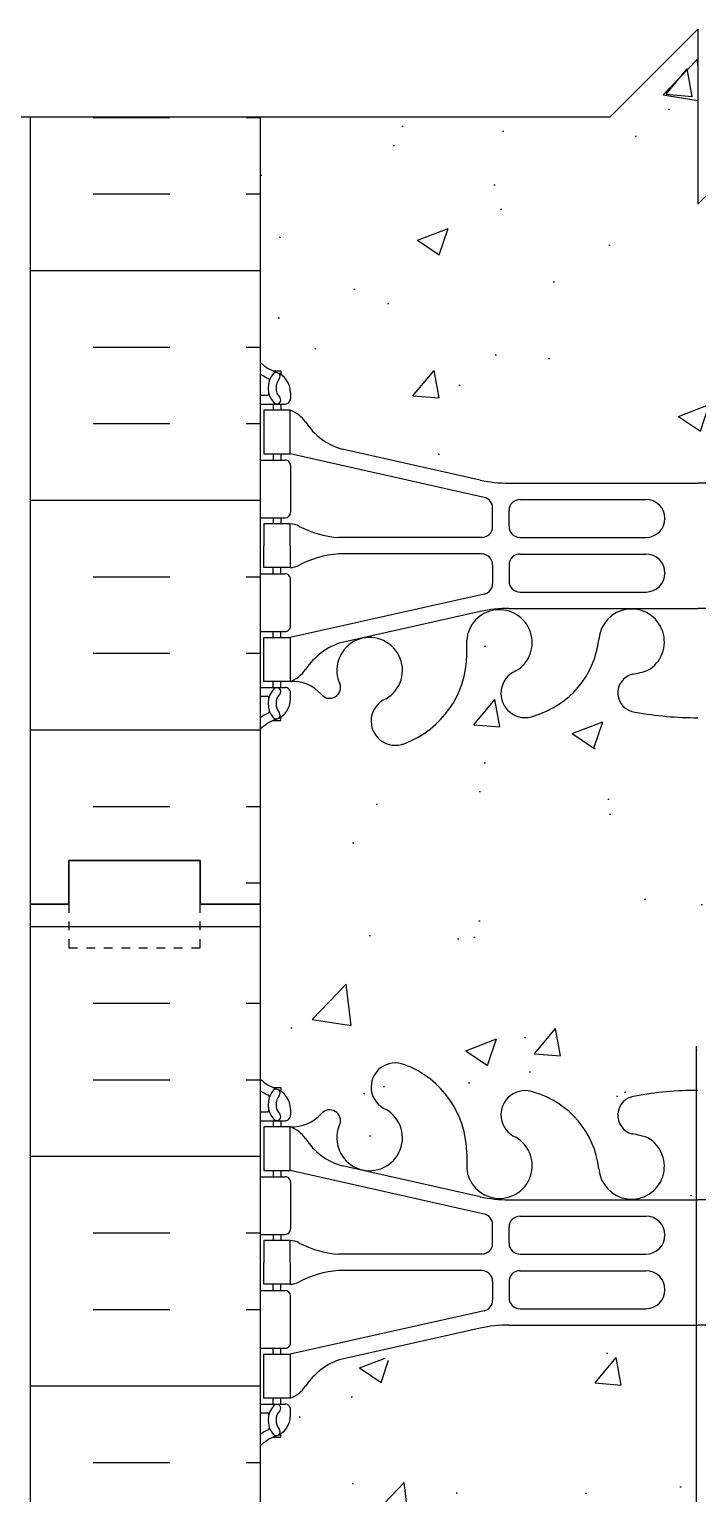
# Model space of a CAD drawing. Header units: inches. Extents: x -37.8 to 19, y 208.1 to 260.6.
# Drawn here: x -16.39 to -8.75, y 243.82 to 260.56 of the extents above; entities that cross this region are included whole.
import ezdxf

# ---------------------------------------------------------------- set-up
doc = ezdxf.new("R2010")
doc.units = ezdxf.units.IN
doc.header["$LTSCALE"] = 0.5
doc.header["$MEASUREMENT"] = 0
doc.linetypes.add('DASHED2', pattern=[0.375, 0.25, -0.125])
for name, color, linetype in [('HATCH', 12, 'Continuous'), ('line25', 2, 'Continuous'), ('LINE3', 3, 'Continuous'), ('LINE50', 5, 'Continuous'), ('LINE9', 9, 'Continuous'), ('TEXT', 4, 'Continuous'), ('Web_Edge', 9, 'Continuous')]:
    doc.layers.add(name, color=color, linetype=linetype)
pattern_1 = [(50, (0, 0), (3.586300913003767, -0.3137606749129755), [0.375, -4.125]), (355, (0, 0), (-0.693756668065, 3.760960668500059), [0.3, -3.3]), (100.4514, (0.2988584, -0.0261467), (2.892546908570108, 3.447197710304768), [0.31870095, -3.50571056]), (46.18420000000001, (0, 1), (5.336205243128222, -0.8275950716450904), [0.5625, -6.1875]), (96.6356, (0.444683725, 0.931033465), (4.673313527743517, 4.870589354502209), [0.47805144, -5.258565]), (351.1842, (0, 1), (4.673309725668136, 4.870593004626623), [0.45, -4.95]), (21, (0.5, 0.75), (2.984535260592308, -2.013094453326694), [0.375, -4.125]), (326.0000000000001, (0.5, 0.75), (1.216576659607909, 3.625750225234265), [0.3, -3.3]), (71.4514, (0.748711165, 0.58224197), (4.20111314290745, 1.612652483549762), [0.31870095, -3.50571056]), (37.50000000000001, (0, 0), (0.06079927658645334, 1.664469269156557), [0, -3.26, 0, -3.35, 0, -3.3125]), (7.499999999999999, (0, 0), (1.315347687210743, 1.972058559411801), [0, -1.91, 0, -3.185, 0, -1.2625]), (327.5, (-1.115, 0), (2.669112180862045, -0.112774358671899), [0, -1.25, 0, -3.9, 0, -5.175]), (317.5, (-1.615, 0), (2.915930846711931, 0.5005249116615882), [0, -1.625, 0, -2.59, 0, -3.675])]

msp = doc.modelspace()

# ---------------------------------------------------------------- hatches: boundary and pattern name
at = {"layer": 'HATCH'}
h = msp.add_hatch(dxfattribs=at)
h.set_pattern_fill('AR-CONC', color=256, scale=0.5, style=0)
h.set_pattern_definition(pattern_1)
h.paths.add_polyline_path([(-5.898951847049034, 259.5596917405163), (-7.749089906623908, 259.5596917405163), (-8.749089906623908, 258.5596917405163), (-8.749089906623908, 260.5596917405163), (-9.749089906623917, 259.5596917405163), (-13.74908990662391, 259.5596917405163), (-13.74908990662391, 256.7520135488264, 0.0884161506870472), (-13.60308690976365, 256.6547018563714), (-13.51308690976305, 256.6547018563783), (-13.51308690976032, 256.6129757964541, -0.2490694201798088), (-13.40308690974427, 256.4058526446847), (-13.40308690974064, 256.338352644674, -0.4142135623864142), (-13.46558690974064, 256.2758526446712), (-13.51308690973849, 256.2758526446713), (-13.51308690973394, 256.2058526446712), (-13.40808690974848, 256.2058526446712, -0.1555286049727385), (-13.23239396470415, 256.071807461744, 0.1809141486824415), (-12.81467280987329, 255.7604626107154), (-11.2338772338868, 255.4075033980156, 0.05497433642744872), (-10.90700677528186, 255.3714554816889), (-8.749085792741084, 255.3714554816888), (-6.591164810200667, 255.3714554816889, 0.05497433642746922), (-6.264294351595598, 255.4075033980155), (-5.898951847049034, 255.4890768821076), (-5.898951847049034, 256.536633073859, 0.1574316367884921), (-6.108754766143761, 255.8995124882009), (-6.108244875072728, 255.7345246654102, -1.66138205945751), (-6.669327959409875, 256.0872650516887, 0.9983685832044746), (-6.882082187622061, 256.5987146297975, 0.0008163743263181086), (-6.882917256788152, 256.5983672553865, 0.3009499255530597), (-7.6191575674384, 255.7260698529388, -1.661382059457955), (-8.18024065177611, 256.0788102392164, -0.05561716192562795), (-8.00094244210326, 256.1243808175786, 0.8432432356328314), (-8.035258917474115, 256.5567021006279, 0.0475443616506107), (-8.749085792740411, 256.6214577347046, 0.04754436165067467), (-9.462912668007677, 256.5567021006279, 0.8432432356346035), (-9.497229143378329, 256.1243808175785, -0.05561716192547263), (-9.317930933705997, 256.0788102392163, -1.661382059455914), (-9.87901401804371, 255.7260698529381, 0.3009499255532276), (-10.61525432869441, 256.5983672553861, 1.001682975826881), (-10.82798357451612, 256.0869073342775, -0.000840780393550839), (-10.82884362607164, 256.0872650516883, -1.661382059455689), (-11.38992671040944, 255.7345246654102), (-11.38941681933841, 255.8995124882009, 0.3112229933561124), (-12.0983912353426, 256.915506632108, 1.001568512821325), (-12.31117896739557, 256.4040709294654, -1.001568512879185), (-12.09839123531837, 256.9155066320989, -0.3112229933496286), (-11.38941681933841, 255.8995124882008), (-11.38992671040944, 255.7345246654102, 1.661382059455623), (-10.82884362607166, 256.0872650516884, -1), (-10.61525432868959, 256.5983672553846, -0.3009499255519153), (-9.879014018043675, 255.726069852938, 1.661382059457438), (-9.31793093370653, 256.0788102392166, 0.05561716192540458), (-9.497229143378702, 256.1243808175785, -0.8432432356333527), (-9.462912668007991, 256.5567021006279, -0.04754436165068372), (-8.749085792740594, 256.6214577347046, -0.04754436165062154), (-8.035258917474135, 256.5567021006279, -0.8432432356327483), (-8.000942442103371, 256.1243808175786, 0.05561716192559932), (-8.180240651776122, 256.0788102392164, 1.661382059458045), (-7.619157567438396, 255.7260698529389, -0.3009499255517323), (-6.882917256792435, 256.5983672553847, -1), (-6.669327959409704, 256.0872650516887, 1.661382059458288), (-6.108244875072728, 255.7345246654102), (-6.108754766143761, 255.8995124882009, -0.1574316367885121), (-5.898951847049034, 256.536633073859)])
h = msp.add_hatch(dxfattribs=at)
h.set_pattern_fill('INSUL', color=256, scale=7, style=0)
h.set_pattern_definition([(0, (-2939.910671618108, -146.4498223221954), (0, 2.625), []), (0, (-2939.910671618108, -145.5748223221954), (0, 2.625), [0.875, -0.875]), (0, (-2939.910671618108, -144.6998223221954), (0, 2.625), [0.875, -0.875])])
h.paths.add_polyline_path([(-13.74908990662391, 259.5596917405163), (-16.3740899066239, 259.5596917405163), (-16.37408990662391, 250.5596917405163), (-15.93658990662391, 250.5596917405163), (-15.93658990662391, 251.0596917405163), (-14.43658990662391, 251.0596917405163), (-14.43658990662391, 250.5596917405163), (-13.74908990662391, 250.5596917405163)])
h = msp.add_hatch(dxfattribs=at)
h.set_pattern_fill('AR-CONC', color=256, scale=0.5, style=0)
h.set_pattern_definition(pattern_1)
h.paths.add_polyline_path([(-5.898951847049034, 252.7750722154838, -0.1574316367885121), (-6.108754766143762, 253.4121928011419), (-6.108244875072729, 253.5771806239326, 1.661382059455379), (-6.669327959410597, 253.2244402376544, -1), (-6.882917256792462, 252.713338033958, -0.3009499255519532), (-7.619157567438496, 253.5856354364047, 1.661382059457446), (-8.18024065177564, 253.2328950501261, 0.05561716192538452), (-8.000942442103534, 253.1873244717642, -0.843243235632439), (-8.035258917473959, 252.7550031887149, -0.04754436165066845), (-8.74908579274112, 252.6902475546381, -0.04754436165065921), (-9.462912668008144, 252.7550031887149, -0.843243235632648), (-9.497229143378798, 253.1873244717642, 0.05561716192559873), (-9.31793093370605, 253.2328950501264, 1.661382059457931), (-9.879014018043765, 253.5856354364039, -0.3009499255517529), (-10.61525432868973, 252.713338033958, -1), (-10.82884362607247, 253.224440237654, 1.661382059458373), (-11.38992671040944, 253.5771806239326), (-11.38941681933841, 253.4121928011419, -0.311222993349704), (-12.09839123531872, 252.3961986572437, -1), (-12.31198053272074, 252.9073008609317, 2.155403933985514), (-12.85062838682406, 253.1017186178125), (-12.83891818085897, 253.0803727261385, -0.8344002603933831), (-13.05042238957886, 252.9548283128023, -4.284473532082922e-06), (-13.05041742613913, 252.9548226056679, 0.2317403101389289), (-13.40808690974858, 253.1058526446715), (-13.51308690973394, 253.1058526446715), (-13.51308690973849, 253.0358526446715), (-13.46558690974064, 253.0358526446715, -0.4142135623864142), (-13.40308690974064, 252.9733526446687), (-13.40308690974427, 252.9058526446525, -0.2490694201739154), (-13.51308690976032, 252.6987294928886), (-13.51308690976305, 252.6570034329645), (-13.60308690976359, 252.6570034329714, 0.08841615068705504), (-13.74908990662391, 252.5596917405164), (-13.74908990662391, 250.5596917405163), (-13.74908990662391, 248.5596917405163, 0.08841615068705283), (-13.6030869097636, 248.4623800480614), (-13.51308690976304, 248.4623800480682), (-13.51308690976032, 248.4206539881441, -0.2490694201798088), (-13.40308690974427, 248.2135308363746), (-13.40308690974064, 248.146030836364, -0.4142135623864142), (-13.46558690974064, 248.0835308363612), (-13.51308690973849, 248.0835308363612), (-13.51308690973394, 248.0135308363612), (-13.40808690974848, 248.0135308363612, -0.1555286049727198), (-13.23239396470416, 247.879485653434, 0.1809141486824537), (-12.81467280987329, 247.5681408024054), (-11.2338772338868, 247.2151815897056, 0.05497433642744872), (-10.90700677528186, 247.1791336733789), (-8.749085792741084, 247.1791336733788), (-6.591164810200666, 247.1791336733789, 0.05497433642746923), (-6.264294351595597, 247.2151815897055), (-5.898951847049034, 247.2967550737976), (-5.898951847049034, 247.5571460753858), (-6.108300052229284, 247.5600567859989), (-6.108244875072727, 247.5422028571001, -1.661382059457529), (-6.669327959409879, 247.8949432433787, 1.000989991050762), (-6.883422783536328, 248.4058335999377, -0.0004947505993981437), (-6.882917256792322, 248.4060454470747, 0.3009499255517616), (-7.619157567438395, 247.5337480446289, -1.661382059458047), (-8.180240651776147, 247.8864884309063, -0.05561716192564151), (-8.000942442103259, 247.9320590092686, 0.8432432356328396), (-8.035258917474115, 248.3643802923178, 0.0475443616506109), (-8.749085792740411, 248.4291359263946, 0.04754436165067605), (-9.462912668007696, 248.3643802923179, 0.8432432356343377), (-9.497229143378764, 247.9320590092685, -0.0556171619255862), (-9.317930933706052, 247.8864884309063, -1.661382059456031), (-9.879014018043712, 247.533748044628, 0.3009499255532251), (-10.6152543286944, 248.4060454470761, 1.000315800452093), (-10.82868222394144, 247.8948758533822, -0.0001578753201909179), (-10.82884362607201, 247.8949432433785, -1.661382059456739), (-11.38992671040944, 247.5422028571001), (-11.38941681933841, 247.7071906798908, 0.3112229933561124), (-12.0983912353426, 248.7231848237979, 0.9990515936412072), (-12.31246530265389, 248.2122857456805, -0.9990515936994956), (-12.09839123531867, 248.723184823789, -0.311222993349702), (-11.38941681933841, 247.7071906798908), (-11.38992671040944, 247.5422028571001, 1.661382059456161), (-10.82884362607181, 247.8949432433784, -1), (-10.6152543286896, 248.4060454470747, -0.3009499255519233), (-9.879014018043675, 247.533748044628, 1.66138205945746), (-9.317930933706526, 247.8864884309066, 0.05561716192533214), (-9.497229143378458, 247.9320590092685, -0.8432432356332864), (-9.462912668008187, 248.3643802923178, -0.04754436165066054), (-8.749085792741143, 248.4291359263946, -0.04754436165068605), (-8.035258917473717, 248.3643802923178, -0.843243235632047), (-8.000942442103373, 247.9320590092686, 0.05561716192559826), (-8.18024065177612, 247.8864884309063, 1.661382059458014), (-7.619157567438397, 247.5337480446288, -0.3009499255517406), (-6.882917256792426, 248.4060454470747, -1), (-6.669327959409705, 247.8949432433787, 1.661382059458314), (-6.108244875072727, 247.5422028571001), (-6.108300052229286, 247.5600567859989), (-6.294858715331119, 247.5626506380944, -0.9806913635521061), (-6.669716194510443, 247.5699598785179, -1), (-6.294716194510443, 247.5699598785179, -0.00974843269534803), (-6.294858715331119, 247.5626506380944), (-6.108300052229285, 247.5600567859989), (-6.10875476614376, 247.7071906798908, -0.157431636788512), (-5.898951847049034, 248.344311265549)])
h = msp.add_hatch(dxfattribs=at)
h.set_pattern_fill('INSUL', color=256, scale=7, style=0)
h.set_pattern_definition([(0, (-2939.910671618108, -164.4498223221954), (0, 2.625), []), (0, (-2939.910671618108, -163.5748223221954), (0, 2.625), [0.875, -0.875]), (0, (-2939.910671618108, -162.6998223221954), (0, 2.625), [0.875, -0.875])])
h.paths.add_polyline_path([(-16.37408990662391, 232.5596917405163), (-15.93658990662391, 232.5596917405163), (-15.93658990662391, 233.0596917405163), (-14.43658990662391, 233.0596917405163), (-14.43658990662391, 232.5596917405163), (-13.74908990662391, 232.5596917405163), (-13.74908990662391, 250.5596917405163), (-14.43658990662391, 250.5596917405163), (-14.43658990662391, 251.0596917405163), (-15.93658990662391, 251.0596917405163), (-15.93658990662391, 250.5596917405163), (-16.37408990662391, 250.5596917405163)])
h = msp.add_hatch(dxfattribs=at)
h.set_pattern_fill('AR-CONC', color=256, scale=0.5, style=0)
h.set_pattern_definition(pattern_1)
h.paths.add_polyline_path([(-5.898951847049035, 244.5827504071737, -0.1574316367885319), (-6.108754766143761, 245.2198709928319), (-6.108244875072728, 245.3848588156226, 1.66138205945614), (-6.669327959410364, 245.0321184293443, -1), (-6.882917256792572, 244.5210162256481, -0.3009499255519161), (-7.619157567438494, 245.3933136280947, 1.661382059457456), (-8.180240651775643, 245.0405732418161, 0.05561716192534177), (-8.000942442103677, 244.9950026634542, -0.843243235633335), (-8.035258917474003, 244.5626813804049, -0.047544361650663), (-8.749085792741084, 244.4979257463281, -0.04754436165066242), (-9.462912668008157, 244.5626813804049, -0.8432432356326413), (-9.497229143378796, 244.9950026634541, 0.05561716192559821), (-9.31793093370605, 245.0405732418164, 1.661382059458164), (-9.879014018043776, 245.3933136280938, -0.3009499255517273), (-10.61525432868975, 244.521016225648, -1), (-10.82884362607246, 245.032118429344, 1.661382059458314), (-11.38992671040944, 245.3848588156226), (-11.38941681933841, 245.2198709928319, -0.3112229933497142), (-12.09839123531874, 244.2038768489337, -1), (-12.31198053272073, 244.7149790526216, 2.155403933985581), (-12.85062838682405, 244.9093968095024), (-12.83891818085897, 244.8880509178285, -0.8344002587955308), (-13.05042238926985, 244.762506504137, -4.28420678578058e-06), (-13.05041742613913, 244.7625007973578, 0.2317403101386271), (-13.40808690974809, 244.9135308363615), (-13.51308690973394, 244.9135308363615), (-13.51308690973849, 244.8435308363615), (-13.46558690974064, 244.8435308363615, -0.4142135623864142), (-13.40308690974064, 244.7810308363587), (-13.40308690974427, 244.7135308363425, -0.2490694201739154), (-13.51308690976032, 244.5064076845786), (-13.51308690976304, 244.4646816246545), (-13.60308690976359, 244.4646816246613, 0.08841615068705504), (-13.74908990662391, 244.3673699322064), (-13.74908990662391, 238.7520135488263, 0.08841615068705283), (-13.6030869097636, 238.6547018563714), (-13.51308690976304, 238.6547018563782), (-13.51308690976032, 238.6129757964541, -0.2490694201798088), (-13.40308690974427, 238.4058526446846), (-13.40308690974064, 238.338352644674, -0.4142135623864142), (-13.46558690974064, 238.2758526446712), (-13.51308690973849, 238.2758526446712), (-13.51308690973394, 238.2058526446712), (-13.40808690974848, 238.2058526446712, -0.1555286049727198), (-13.23239396470416, 238.071807461744, 0.1809141486824537), (-12.81467280987329, 237.7604626107154), (-11.2338772338868, 237.4075033980156, 0.05497433642744872), (-10.90700677528186, 237.3714554816889), (-8.749085792741084, 237.3714554816888), (-7.200687499587843, 237.3714554816888), (-7.200687499587843, 238.4420325358718, 0.2092645280970097), (-7.619157567438402, 237.7260698529388, -1.66138205945737), (-8.180240651776284, 238.0788102392162, -0.05561716192568534), (-8.00094244210326, 238.1243808175786, 0.8432432356328383), (-8.035258917474115, 238.5567021006278, 0.0475443616506109), (-8.749085792740411, 238.6214577347046, 0.04754436165067605), (-9.462912668007696, 238.5567021006279, 0.8432432356343377), (-9.497229143378764, 238.1243808175785, -0.0556171619255862), (-9.317930933706052, 238.0788102392163, -1.661382059456031), (-9.879014018043712, 237.726069852938, 0.3009499255532251), (-10.6152543286944, 238.5983672553861, 1.000315800452093), (-10.82868222394144, 238.0871976616922, -0.0001578753201909179), (-10.82884362607201, 238.0872650516885, -1.661382059456739), (-11.38992671040944, 237.7345246654101), (-11.38941681933841, 237.8995124882008, 0.3112229933561124), (-12.0983912353426, 238.9155066321079, 0.9990515936412072), (-12.31246530265389, 238.4046075539905, -0.9990515936994956), (-12.09839123531867, 238.915506632099, -0.311222993349702), (-11.38941681933841, 237.8995124882008), (-11.38992671040944, 237.7345246654101, 1.661382059456161), (-10.82884362607181, 238.0872650516884, -1), (-10.6152543286896, 238.5983672553847, -0.3009499255519233), (-9.879014018043675, 237.726069852938, 1.66138205945746), (-9.317930933706526, 238.0788102392166, 0.05561716192533214), (-9.497229143378458, 238.1243808175785, -0.8432432356332864), (-9.462912668008187, 238.5567021006278, -0.04754436165066054), (-8.749085792741143, 238.6214577347046, -0.04754436165068605), (-8.035258917473717, 238.5567021006278, -0.843243235632047), (-8.000942442103373, 238.1243808175786, 0.05561716192559879), (-8.180240651776122, 238.0788102392163, 1.661382059458002), (-7.619157567438397, 237.7260698529388, -0.3009499255517409), (-6.882917256792425, 238.5983672553847, -1), (-6.669327959409706, 238.0872650516887, 1.661382059458314), (-6.108244875072728, 237.7345246654101), (-6.108754766143761, 237.8995124882008, -0.1574316367885121), (-5.898951847049034, 238.536633073859)])

# ---------------------------------------------------------------- linework, layer by layer
at = {"layer": 'line25'}
for p, q in [((-13.74908990662391, 259.5596917405163), (-13.74908990662391, 250.5596917405163)), ((-13.74908990662391, 250.5596917405163), (-13.74908990662391, 232.5596917405163))]:
    msp.add_line(p, q, dxfattribs=at)
at = {"layer": 'LINE3'}
msp.add_line((-8.766267799015285, 248.9350699766088), (-8.766267799015285, 227.6041935035607), dxfattribs=at)
at = {"layer": 'LINE50'}
for p, q in [((-16.37408990662391, 250.5596917405163), (-16.37408990662391, 259.5596917405163)), ((-16.37408990662391, 232.5596917405163), (-16.37408990662391, 250.5596917405163))]:
    msp.add_line(p, q, dxfattribs=at)
for points in [[(-16.37408990662391, 250.5596917405163), (-15.93658990662391, 250.5596917405163), (-15.93658990662391, 251.0596917405163), (-14.43658990662391, 251.0596917405163), (-14.43658990662391, 250.5596917405163), (-13.74908990662391, 250.5596917405163)], [(-13.74908990662391, 250.5596917405163), (-14.43658990662391, 250.5596917405163), (-14.43658990662391, 251.0596917405163), (-15.93658990662391, 251.0596917405163), (-15.93658990662391, 250.5596917405163), (-16.37408990662391, 250.5596917405163)]]:
    msp.add_lwpolyline(points, dxfattribs=at)
at = {"layer": 'LINE9'}
msp.add_lwpolyline([(-19.42828984831249, 259.5596917405163), (-9.749089906623908, 259.5596917405163), (-8.749089906623908, 260.5596917405163), (-8.749089906623908, 258.5596917405163), (-7.749089906623908, 259.5596917405163), (1.930110035064672, 259.5596917405163)], dxfattribs=at)
at = {"layer": 'LINE9', "linetype": 'DASHED2', "ltscale": 0.15}
msp.add_lwpolyline([(-15.93658990662391, 250.5596917405163), (-15.93658990662391, 250.5596917405163), (-15.93658990662391, 250.0596917405163), (-14.43658990662391, 250.0596917405163), (-14.43658990662391, 250.5596917405163), (-14.43658990662391, 250.5596917405163)], dxfattribs=at)
msp.add_lwpolyline([(-15.93658990662391, 250.5596917405163), (-15.93658990662391, 250.5596917405163), (-15.93658990662391, 250.0596917405163), (-14.43658990662391, 250.0596917405163), (-14.43658990662391, 250.5596917405163), (-14.43658990662391, 250.5596917405163)], dxfattribs=at)
at = {"layer": 'TEXT'}
msp.add_lwpolyline([(-14.74766100950217, 254.2462484341295, 0, 0.36, 0), (-15.82766100950209, 254.2462484341295, 0, 0, 0), (-20.77533063132569, 254.2462484341295, 0, 0, 0)], format="xyseb", dxfattribs=at)
at = {"layer": 'Web_Edge'}
for p, q in [((-13.60308690976365, 256.6547018563714), (-13.51308690976305, 256.6547018563783)), ((-13.51308690976305, 256.6547018563783), (-13.51308690976032, 256.6129757964541)), ((-13.74908990662345, 256.3758526446712), (-13.67121137335482, 256.3758526446713)), ((-13.40308690974427, 256.4058526446902), (-13.40308690974064, 256.338352644674)), ((-13.74908990662345, 256.2758526446713), (-13.46558690974064, 256.2758526446712)), ((-13.60308690976365, 256.2758526446711), (-13.60308690976365, 256.2058526446712)), ((-13.51308690973849, 256.2758526446711), (-13.51308690973394, 256.2058526446712)), ((-13.74908990662345, 255.6358526446712), (-13.46558690974064, 255.6358526446713)), ((-13.60308690976365, 255.7058526446712), (-13.60308690976365, 255.6358526446713)), ((-13.51308690970029, 255.7058526446712), (-13.51308690969574, 255.6358526446713)), ((-11.19052361831803, 255.2092227952174), (-13.40808690974848, 255.7058526446712)), ((-11.2338772338868, 255.4075033980156), (-12.81467280987329, 255.7604626107154)), ((-13.40308690974064, 255.5733526446713), (-13.40308690974064, 255.0383526446713)), ((-10.9070067752815, 255.3714554816889), (-8.749085792741084, 255.3714554816888)), ((-6.591164810200667, 255.3714554816889), (-8.749085792741084, 255.3714554816888)), ((-10.78034115607318, 255.1848219666373), (-9.340841376072717, 255.1848219666373)), ((-13.74908990662345, 254.9758526446712), (-13.46558690974064, 254.9758526446713)), ((-13.6030869097641, 254.9758526446714), (-13.6030869097641, 254.9058526446714)), ((-13.513086909653, 254.9758526446713), (-13.51308690964845, 254.9058526446714)), ((-11.09284106607276, 254.8749564316888), (-11.09284106607231, 255.0872442846174)), ((-10.90534115607409, 254.8758236666371), (-10.90534115607318, 255.0598219666373)), ((-11.21784106607276, 254.7499564316888), (-12.85536280987174, 254.7499564316888)), ((-10.78034115607409, 254.7508236666374), (-9.340841376072717, 254.7508236666374)), ((-11.21784106607276, 254.561748857654), (-12.85536280987174, 254.561748857654)), ((-10.78034115607409, 254.5608816227054), (-9.340841376072717, 254.5608816227053)), ((-13.74908990662345, 254.3358526446715), (-13.46558690974064, 254.3358526446714)), ((-13.6030869097641, 254.3358526446714), (-13.6030869097641, 254.4058526446714)), ((-13.513086909653, 254.3358526446714), (-13.51308690964845, 254.4058526446714)), ((-11.09284106607276, 254.436748857654), (-11.09284106607231, 254.2244610047253)), ((-10.90534115607409, 254.4358816227056), (-10.90534115607318, 254.2518833227055)), ((-13.40308690974064, 253.7383526446714), (-13.40308690974064, 254.2733526446714)), ((-10.78034115607318, 254.1268833227055), (-9.340841376072717, 254.1268833227054)), ((-11.19052361831803, 254.1024824941254), (-13.40808690974848, 253.6058526446715)), ((-11.2338772338868, 253.9042018913271), (-12.81467280987329, 253.5512426786273)), ((-10.9070067752815, 253.9402498076539), (-8.749085792741084, 253.9402498076539)), ((-6.591164810200667, 253.9402498076539), (-8.749085792741084, 253.9402498076539)), ((-13.74908990662345, 253.6758526446715), (-13.46558690974064, 253.6758526446714)), ((-13.60308690976365, 253.6058526446715), (-13.60308690976365, 253.6758526446715)), ((-13.51308690970029, 253.6058526446715), (-13.51308690969574, 253.6758526446714)), ((-11.38941681933841, 253.4121928011419), (-11.38992671040944, 253.5771806239326)), ((-13.74908990662345, 253.0358526446715), (-13.46558690974064, 253.0358526446715)), ((-13.60308690976365, 253.0358526446716), (-13.60308690976365, 253.1058526446715)), ((-13.51308690973849, 253.0358526446716), (-13.51308690973394, 253.1058526446715)), ((-13.40308690974427, 252.9058526446525), (-13.40308690974064, 252.9733526446687)), ((-12.85062838682472, 253.1017186178137), (-12.83891818085897, 253.0803727261385)), ((-13.74908990662345, 252.9358526446716), (-13.67121137335482, 252.9358526446715)), ((-13.60308690976365, 252.6570034329714), (-13.51308690976305, 252.6570034329645)), ((-13.51308690976305, 252.6570034329645), (-13.51308690976032, 252.6987294928886)), ((-13.60308690976365, 248.4623800480614), (-13.51308690976305, 248.4623800480682)), ((-13.51308690976305, 248.4623800480682), (-13.51308690976032, 248.4206539881441)), ((-13.74908990662345, 248.1835308363611), (-13.67121137335482, 248.1835308363613)), ((-13.40308690974427, 248.2135308363802), (-13.40308690974064, 248.146030836364)), ((-13.74908990662345, 248.0835308363612), (-13.46558690974064, 248.0835308363612)), ((-13.60308690976365, 248.0835308363611), (-13.60308690976365, 248.0135308363612)), ((-13.51308690973849, 248.0835308363611), (-13.51308690973394, 248.0135308363612)), ((-12.85062838682472, 248.017664863219), (-12.83891818085897, 248.0390107548942)), ((-11.38941681933841, 247.7071906798908), (-11.38992671040944, 247.5422028571001)), ((-13.74908990662345, 247.4435308363612), (-13.46558690974064, 247.4435308363613)), ((-13.60308690976365, 247.5135308363612), (-13.60308690976365, 247.4435308363612)), ((-13.51308690970029, 247.5135308363612), (-13.51308690969574, 247.4435308363613)), ((-11.19052361831803, 247.0169009869074), (-13.40808690974848, 247.5135308363612)), ((-11.2338772338868, 247.2151815897056), (-12.81467280987329, 247.5681408024054)), ((-13.40308690974064, 247.3810308363613), (-13.40308690974064, 246.8460308363613)), ((-10.9070067752815, 247.1791336733789), (-8.749085792741084, 247.1791336733788)), ((-6.591164810200666, 247.1791336733789), (-8.749085792741084, 247.1791336733788)), ((-10.78034115607318, 246.9925001583273), (-9.340841376072717, 246.9925001583273)), ((-13.74908990662345, 246.7835308363612), (-13.46558690974064, 246.7835308363613)), ((-13.6030869097641, 246.7835308363613), (-13.6030869097641, 246.7135308363613)), ((-13.513086909653, 246.7835308363613), (-13.51308690964845, 246.7135308363613)), ((-11.09284106607276, 246.6826346233787), (-11.09284106607231, 246.8949224763074)), ((-10.90534115607409, 246.6835018583271), (-10.90534115607318, 246.8675001583273)), ((-11.21784106607276, 246.5576346233787), (-12.85536280987174, 246.5576346233787)), ((-10.78034115607409, 246.5585018583273), (-9.340841376072717, 246.5585018583274)), ((-11.21784106607276, 246.369427049344), (-12.85536280987174, 246.369427049344)), ((-10.78034115607409, 246.3685598143954), (-9.340841376072717, 246.3685598143953)), ((-13.74908990662345, 246.1435308363615), (-13.46558690974064, 246.1435308363614)), ((-13.6030869097641, 246.1435308363614), (-13.6030869097641, 246.2135308363613)), ((-13.513086909653, 246.1435308363614), (-13.51308690964845, 246.2135308363613)), ((-13.40308690974064, 245.5460308363614), (-13.40308690974064, 246.0810308363614)), ((-11.09284106607276, 246.244427049344), (-11.09284106607231, 246.0321391964153)), ((-10.90534115607409, 246.2435598143956), (-10.90534115607318, 246.0595615143954)), ((-10.78034115607318, 245.9345615143954), (-9.340841376072717, 245.9345615143954)), ((-11.19052361831803, 245.9101606858153), (-13.40808690974848, 245.4135308363615)), ((-10.9070067752815, 245.7479279993438), (-8.749085792741084, 245.7479279993439)), ((-6.591164810200667, 245.7479279993438), (-8.749085792741084, 245.7479279993439)), ((-11.2338772338868, 245.7118800830171), (-12.81467280987329, 245.3589208703173)), ((-13.74908990662345, 245.4835308363615), (-13.46558690974064, 245.4835308363614)), ((-13.60308690976365, 245.4135308363615), (-13.60308690976365, 245.4835308363614)), ((-13.51308690970029, 245.4135308363615), (-13.51308690969574, 245.4835308363614)), ((-13.60308690976365, 244.8435308363616), (-13.60308690976365, 244.9135308363615)), ((-13.51308690973849, 244.8435308363616), (-13.51308690973394, 244.9135308363615)), ((-13.74908990662345, 244.8435308363615), (-13.46558690974064, 244.8435308363615)), ((-13.74908990662345, 244.7435308363615), (-13.67121137335482, 244.7435308363614)), ((-13.40308690974427, 244.7135308363425), (-13.40308690974064, 244.7810308363587)), ((-13.60308690976365, 244.4646816246613), (-13.51308690976305, 244.4646816246544)), ((-13.51308690976305, 244.4646816246544), (-13.51308690976032, 244.5064076845786))]:
    msp.add_line(p, q, dxfattribs=at)
for points in [[(-13.70808690974866, 255.7058526446712), (-13.40808690974848, 255.7058526446712), (-13.40808690974848, 256.2058526446712), (-13.70808690974866, 256.2058526446712)], [(-13.70808690974866, 253.6058526446715), (-13.40808690974848, 253.6058526446715), (-13.40808690974848, 253.1058526446715), (-13.70808690974866, 253.1058526446715)], [(-13.70808690974866, 247.5135308363612), (-13.40808690974848, 247.5135308363612), (-13.40808690974848, 248.0135308363612), (-13.70808690974866, 248.0135308363612)], [(-13.70808690974866, 245.4135308363615), (-13.40808690974848, 245.4135308363615), (-13.40808690974848, 244.9135308363615), (-13.70808690974866, 244.9135308363615)]]:
    msp.add_lwpolyline(points, close=True, dxfattribs=at)
for points in [[(-13.40808690966344, 254.6558526446714), (-13.40808690966344, 254.9058526446714), (-13.70808690966362, 254.9058526446714), (-13.70808690966362, 254.6558526446714)], [(-13.40808690966344, 254.6558526446714), (-13.40808690966344, 254.4058526446714), (-13.70808690966362, 254.4058526446714), (-13.70808690966362, 254.6558526446714)], [(-13.40808690966344, 246.4635308363613), (-13.40808690966344, 246.7135308363613), (-13.70808690966362, 246.7135308363613), (-13.70808690966362, 246.4635308363613)], [(-13.40808690966344, 246.4635308363613), (-13.40808690966344, 246.2135308363613), (-13.70808690966362, 246.2135308363613), (-13.70808690966362, 246.4635308363613)]]:
    msp.add_lwpolyline(points, dxfattribs=at)
for centre, radius, start, end in [((-13.40308690973427, 257.1129594258542), 0.5, 226.2108888296191, 250.5287793646983), ((-13.56714587234421, 256.5913087443432), 0.04500919725254051, 321.4480006460008, 139.1878992020144), ((-13.65308690974427, 256.4058526446712), 0.25, 4.360973023723161e-09, 70.52877936469812), ((-13.40308690973427, 257.1129594258542), 0.6, 234.7832160478549, 245.0747707145247), ((-13.40937950128921, 256.4604120510043), 0.25, 140.1145119962643, 222.4608678427926), ((-13.6651691202934, 256.5499418171432), 0.02103171283708721, 343.4640040446218, 63.99572765969121), ((-13.40937950128921, 256.4604120510043), 0.16, 140.0000771989569, 222.4608678427531), ((-13.67100737753128, 256.3954351038776), 0.01958352171754351, 269.4031558122728, 15.49009993730552), ((-13.56061591076025, 256.3220193183543), 0.04500000000006049, 222.4608678430191, 42.46086784271362), ((-13.46558690974064, 256.3383526446712), 0.0625, 270, 2.605510395054913e-09), ((-13.53049556090639, 255.8632487821509), 0.3638149041640656, 34.97751374817411, 70.3387412734573), ((-12.60737666558828, 256.4744788334855), 0.7434990637615071, 212.7919165278111, 253.8107114574967), ((-13.46558690974064, 255.5733526446713), 0.0625, 0, 90.00000000002606), ((-10.9070067752815, 256.8714554816889), 1.5, 257.4134795292164, 270), ((-11.21784106607231, 255.0872442846174), 0.125, 0, 77.37672990340316), ((-10.78034115607318, 255.0598219666373), 0.125, 90, 180), ((-9.340841376072717, 254.9678228166374), 0.2169991499999639, 270, 90), ((-13.46558690974064, 255.0383526446713), 0.0625, 270.000000000026, 0), ((-13.41220966475032, 254.6871689852819), 0.218722518258797, 60.49374658855989, 88.91995365505842), ((-12.76661199024932, 255.9168074476185), 1.170221347164698, 242.6365481780715, 265.650451243721), ((-11.21784106607276, 254.8749564316888), 0.125, 270, 0), ((-10.78034115607409, 254.8758236666374), 0.125, 180.0000000001042, 270), ((-12.76661199024932, 253.3948978417242), 1.170221347164698, 94.34954875627889, 117.3634518219284), ((-11.21784106607276, 254.436748857654), 0.125, 0, 90), ((-10.78034115607409, 254.4358816227054), 0.125, 90, 179.9999999998958), ((-9.340841376072717, 254.3438824727054), 0.2169991499999639, 270, 90), ((-13.46558690974064, 254.2733526446714), 0.0625, 0, 89.99999999997395), ((-13.41220966475032, 254.6245363040608), 0.218722518258797, 271.0800463449416, 299.5062534114401), ((-11.21784106607231, 254.2244610047253), 0.125, 282.6232700965969, 0), ((-10.78034115607318, 254.2518833227055), 0.125, 180, 270), ((-11.01595539097173, 253.5494236025148), 0.375, 299.9315291313761, 175.7551574013998), ((-10.9070067752815, 252.4402498076539), 1.5, 90, 102.5865204707836), ((-9.505042698605962, 253.5578784149869), 0.375, 299.9315291313761, 175.7551574013998), ((-13.46558690974064, 253.7383526446714), 0.0625, 269.9999999999739, 0), ((-12.60737666558828, 252.8372264558573), 0.7434990637615071, 106.1892885425032, 147.2080834721889), ((-12.49909229762, 253.2322842257922), 0.375, 299.9315291313761, 200.3757277475295), ((-10.90612476548233, 253.7056908885942), 1.034103379311961, 286.3364891505248, 353.3331449315554), ((-12.48098421027692, 253.4185402216044), 1.091585845779813, 290.5174596621926, 359.666831102442), ((-13.53049556090639, 253.4484565071918), 0.3638149041640656, 289.6612587265426, 325.0224862518259), ((-10.72204897738777, 252.9688891358032), 0.2769683423152065, 112.6800200708878, 292.6800200729193), ((-9.443036728661468, 252.9741035014374), 0.22, 104.26039643043, 264.8165347186671), ((-9.611786864033206, 254.0135649622903), 0.8341443637323576, 277.8936983666115, 290.6270944945022), ((-13.40937950128921, 252.8512932383384), 0.25, 137.5391321572073, 219.8854880037357), ((-13.56061591076025, 252.9896859709884), 0.04500000000006049, 317.5391321572864, 137.5391321569809), ((-13.40937950128921, 252.8512932383384), 0.16, 137.5391321572469, 219.9999228010431), ((-13.46558690974064, 252.9733526446715), 0.0625, 359.9999999973945, 90), ((-13.38343249423599, 252.6652076281741), 0.4413341939712527, 41.01267807852664, 93.20240245531143), ((-12.95609687726039, 253.0368508568122), 0.125, 221.0126780784876, 20.37572774760245), ((-13.67100737753128, 252.9162701854652), 0.01958352171754351, 344.5099000626944, 90.59684418772727), ((-13.65308690974427, 252.9058526446715), 0.25, 289.4712206353018, 359.999999995639), ((-12.20518588403604, 252.6517497590809), 0.2769683423152065, 112.6800200708878, 292.6800200729193), ((-13.40308690973427, 252.1987458634886), 0.6, 114.9252292854753, 125.2167839521451), ((-13.40308690973427, 252.1987458634886), 0.5, 109.4712206353018, 133.7891111703809), ((-13.6651691202934, 252.7617634721995), 0.02103171283708721, 296.0042723403088, 16.53599595537819), ((-13.56714587234421, 252.7203965449996), 0.04500919725254051, 220.8121007979856, 38.55199935399912), ((-8.766267799015282, 256.4676188310844), 3.777410353861612, 259.372451779851, 270.2606176574888), ((-12.20518588403604, 248.4676337219518), 0.2769683423152065, 67.31997992708067, 247.3199799291128), ((-12.48098421027692, 247.7008432594283), 1.091585845779813, 0.3331688975579535, 69.48254033780732), ((-13.40308690973427, 248.9206376175441), 0.5, 226.2108888296191, 250.5287793646982), ((-13.40308690973427, 248.9206376175441), 0.6, 234.7832160478548, 245.0747707145254), ((-13.40937950128921, 248.2680902426943), 0.25, 140.1145119962656, 222.4608678427914), ((-13.56714587234421, 248.3989869360331), 0.04500919725254051, 321.4480006460008, 139.1878992020144), ((-13.65308690974427, 248.2135308363612), 0.25, 4.360973023723161e-09, 70.52877936469812), ((-10.72204897738777, 248.1504943452295), 0.2769683423152065, 67.31997992708067, 247.3199799291128), ((-8.766267799015282, 244.6517646499483), 3.777410353861612, 89.73938234251118, 100.6275482201493), ((-13.6651691202934, 248.3576200088332), 0.02103171283708721, 343.4640040446234, 63.99572765969192), ((-13.40937950128921, 248.2680902426943), 0.16, 140.0000771989569, 222.4608678427531), ((-10.90612476548233, 247.4136925924385), 1.034103379311961, 6.666855068444549, 73.66351084947476), ((-9.443036728661468, 248.1452799795954), 0.22, 95.18346528133274, 255.7396035695703), ((-13.67100737753128, 248.2031132955675), 0.01958352171754351, 269.4031558122727, 15.49009993730709), ((-13.56061591076025, 248.1296975100443), 0.04500000000006049, 222.4608678430203, 42.46086784271362), ((-13.46558690974064, 248.1460308363612), 0.0625, 270, 2.605510395054913e-09), ((-13.38343249423599, 248.4541758528586), 0.4413341939712527, 266.7975975446886, 318.9873219214734), ((-12.95609687726039, 248.0825326242205), 0.125, 339.6242722523975, 138.9873219215124), ((-12.49909229762, 247.8870992552405), 0.375, 159.6242722524705, 60.06847086862312), ((-13.53049556090639, 247.6709269738409), 0.3638149041640656, 34.97751374817545, 70.3387412734573), ((-9.611786864033206, 247.1058185187424), 0.8341443637323576, 69.37290550549774, 82.1063016333885), ((-12.60737666558828, 248.2821570251755), 0.7434990637615071, 212.7919165278097, 253.8107114574971), ((-11.01595539097173, 247.5699598785179), 0.375, 184.2448425985986, 60.06847086862312), ((-9.505042698605962, 247.5615050660458), 0.375, 184.2448425985986, 60.06847086862312), ((-13.46558690974064, 247.3810308363613), 0.0625, 0, 90.00000000002606), ((-10.9070067752815, 248.6791336733789), 1.5, 257.4134795292163, 270), ((-11.21784106607231, 246.8949224763074), 0.125, 0, 77.37672990340316), ((-10.78034115607318, 246.8675001583273), 0.125, 90, 180), ((-9.340841376072717, 246.7755010083273), 0.2169991499999639, 270, 90), ((-13.46558690974064, 246.8460308363613), 0.0625, 270.000000000026, 0), ((-13.41220966475032, 246.4948471769719), 0.218722518258797, 60.49374658855989, 88.91995365505842), ((-12.76661199024932, 247.7244856393085), 1.170221347164698, 242.6365481780715, 265.650451243721), ((-11.21784106607276, 246.6826346233787), 0.125, 270, 0), ((-10.78034115607409, 246.6835018583273), 0.125, 180.0000000001042, 270), ((-12.76661199024932, 245.2025760334142), 1.170221347164698, 94.34954875627889, 117.3634518219285), ((-11.21784106607276, 246.244427049344), 0.125, 0, 90), ((-10.78034115607409, 246.2435598143954), 0.125, 90, 179.9999999998958), ((-9.340841376072717, 246.1515606643954), 0.2169991499999639, 270, 90), ((-13.46558690974064, 246.0810308363614), 0.0625, 0, 89.99999999997395), ((-13.41220966475032, 246.4322144957508), 0.218722518258797, 271.0800463449416, 299.5062534114401), ((-11.21784106607231, 246.0321391964153), 0.125, 282.6232700965969, 0), ((-10.78034115607318, 246.0595615143954), 0.125, 180, 270), ((-10.9070067752815, 244.2479279993438), 1.5, 90, 102.5865204707836), ((-13.46558690974064, 245.5460308363614), 0.0625, 269.9999999999739, 0), ((-12.60737666558828, 244.6449046475472), 0.7434990637615071, 106.1892885425028, 147.2080834721903), ((-13.53049556090639, 245.2561346988818), 0.3638149041640656, 289.6612587265426, 325.0224862518245), ((-13.67100737753128, 244.7239483771552), 0.01958352171754351, 344.509900062693, 90.59684418772727), ((-13.40937950128921, 244.6589714300284), 0.25, 137.5391321572086, 219.8854880037344), ((-13.56061591076025, 244.7973641626784), 0.04500000000006049, 317.5391321572864, 137.5391321569797), ((-13.40937950128921, 244.6589714300284), 0.16, 137.5391321572469, 219.9999228010431), ((-13.46558690974064, 244.7810308363615), 0.0625, 359.9999999973945, 90), ((-13.6651691202934, 244.5694416638895), 0.02103171283708721, 296.0042723403081, 16.53599595537663), ((-13.65308690974427, 244.7135308363615), 0.25, 289.4712206353018, 359.999999995639), ((-13.40308690973427, 244.0064240551785), 0.6, 114.9252292854746, 125.2167839521451), ((-13.40308690973427, 244.0064240551785), 0.5, 109.4712206353018, 133.7891111703809), ((-13.56714587234421, 244.5280747366895), 0.04500919725254051, 220.8121007979856, 38.55199935399912)]:
    msp.add_arc(centre, radius, start, end, dxfattribs=at)
for points in [[(-10.90534106607276, 254.8808235366374), (-10.90534124607268, 255.0548218266374)], [(-10.90534106607276, 254.4308817527053), (-10.90534124607268, 254.2568834627053)], [(-10.90534106607276, 246.6885017283274), (-10.90534124607268, 246.8625000183274)], [(-10.90534106607276, 246.2385599443953), (-10.90534124607268, 246.0645616543953)]]:
    msp.add_open_spline(points, degree=1, dxfattribs=at)

doc.saveas('drawing.dxf')
